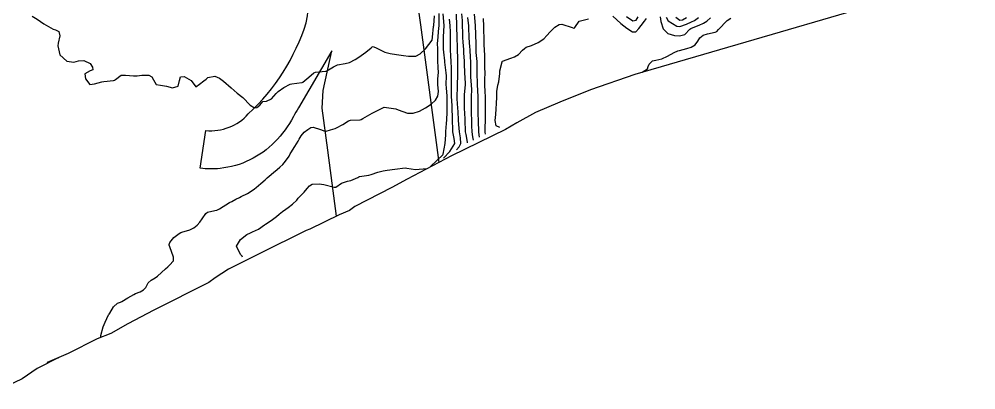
# Model space of a CAD drawing. Header units: metres. Extents: x 286371 to 293043, y 7462578 to 7466404.
# Drawn here: x 291180.2 to 291342.7, y 7463301.6 to 7463364.5 of the extents above; entities that cross this region are included whole.
import ezdxf

# ---------------------------------------------------------------- set-up
doc = ezdxf.new("R2010")
doc.units = ezdxf.units.M
doc.header["$MEASUREMENT"] = 0
for name, color, linetype in [('Area', 45, 'Continuous'), ('Curvas de Nivel 1m', 11, 'Continuous'), ('Curvas de Nivel 5m', 15, 'Continuous'), ('Vias primárias', 230, 'Continuous')]:
    doc.layers.add(name, color=color, linetype=linetype)

msp = doc.modelspace()

# ---------------------------------------------------------------- linework, layer by layer
at = {"layer": 'Area'}
msp.add_polyline3d([(291342.69, 7463372.08, 740.61), (291284.8, 7463355.14, 739.76), (291277.28, 7463352.52, 739.4), (291272.08, 7463350.46, 739.54), (291267.91, 7463348.69, 739.53), (291264.74, 7463346.95, 739.29), (291262.8, 7463345.82, 740.03), (291253.66, 7463341.34, 731.67), (291246.13, 7463337.35, 731.91), (291243.55, 7463335.95, 732.11), (291237.22, 7463332.74, 732.09), (291236.32, 7463332.05, 732.28), (291234.61, 7463331.32, 732.4), (291229.6, 7463328.86, 732.27), (291228.96, 7463328.64, 732.18), (291221.12, 7463324.73, 732.04), (291215.8, 7463322.11, 731.78), (291213.54, 7463320.61, 731.69), (291212.48, 7463319.85, 731.6), (291203.13, 7463315.15, 735.81), (291198.7, 7463312.83, 731.19), (291195.83, 7463311.2, 731.1), (291193.48, 7463310.25, 731.07), (291188.59, 7463307.76, 731.06), (291185, 7463306.26, 730.91), (291186.99, 7463307.11, 730.93), (291183.29, 7463305.23, 730.82), (291180.75, 7463303.51, 730.73), (291176.79, 7463301.61, 730.73)], dxfattribs=at)
at = {"layer": 'Curvas de Nivel 1m', "flags": 128}
for points, elevation in [([(291194.1, 7463310.58), (291194.14, 7463310.86), (291194.53, 7463312.33), (291194.85, 7463313.12), (291195.44, 7463314.32), (291195.54, 7463314.44), (291195.67, 7463314.63), (291196.26, 7463315.73), (291196.96, 7463316.3), (291197.47, 7463316.51), (291197.7, 7463316.62), (291198.72, 7463317.26), (291199.72, 7463317.82), (291200.02, 7463317.95), (291200.8, 7463318.24), (291201.38, 7463318.58), (291201.74, 7463318.98), (291202.17, 7463319.79), (291202.67, 7463320.21), (291203.35, 7463320.61), (291203.76, 7463320.9), (291204.43, 7463321.53), (291205.12, 7463322.17), (291205.47, 7463322.48), (291205.79, 7463322.78), (291206.43, 7463323.53), (291206.48, 7463324.15), (291205.84, 7463325.87), (291205.74, 7463326.17), (291205.74, 7463326.27), (291205.85, 7463326.62), (291206.53, 7463327.49), (291207.42, 7463328.14), (291207.71, 7463328.31), (291207.88, 7463328.38), (291209.21, 7463328.79), (291209.89, 7463329.1), (291210.45, 7463329.54), (291210.94, 7463330.09), (291211.33, 7463330.66), (291211.93, 7463331.52), (291212.25, 7463331.75), (291213.45, 7463332.05), (291213.84, 7463332.14), (291213.94, 7463332.18), (291214.27, 7463332.36), (291215.95, 7463333.39), (291216.34, 7463333.61), (291217.02, 7463333.99), (291217.65, 7463334.29), (291217.97, 7463334.43), (291219.01, 7463334.93), (291219.99, 7463335.54), (291220.22, 7463335.71), (291220.5, 7463335.94), (291221.31, 7463336.62), (291222.01, 7463337.27), (291222.34, 7463337.59), (291222.71, 7463337.9), (291223.43, 7463338.49), (291224.04, 7463338.99), (291224.52, 7463339.4), (291225.03, 7463339.87), (291225.5, 7463340.42), (291226.08, 7463341.3), (291226.28, 7463341.65), (291226.4, 7463341.85), (291227.04, 7463342.9), (291227.63, 7463343.83), (291227.8, 7463344.14), (291228.13, 7463344.75), (291228.62, 7463345.33), (291229.24, 7463345.81), (291229.8, 7463346.15), (291230.15, 7463346.19), (291231.42, 7463345.78), (291232.14, 7463345.52), (291232.38, 7463345.52), (291233.12, 7463345.75), (291233.89, 7463346), (291234.15, 7463346.11), (291235.21, 7463346.67), (291236.17, 7463347.26), (291236.5, 7463347.36), (291238.17, 7463347.45), (291238.34, 7463347.5), (291238.63, 7463347.67), (291240.19, 7463348.6), (291242.2, 7463349.6), (291244.2, 7463349.3), (291244.6, 7463349.17), (291246.19, 7463348.59), (291247.13, 7463348.59), (291248.2, 7463348.94), (291249.27, 7463349.5), (291250.21, 7463350.1), (291250.93, 7463350.76), (291251.36, 7463351.47), (291251.46, 7463352.25), (291251.34, 7463353.47), (291251.34, 7463354.41), (291251.43, 7463355.47), (291251.42, 7463356.35), (291251.35, 7463357.47), (291251.34, 7463358.47), (291251.32, 7463359.47), (291251.31, 7463360.41), (291251.37, 7463361.47), (291251.45, 7463362.41), (291251.54, 7463363.47), (291251.57, 7463364.33), (291251.55, 7463365.47)], 731), ([(291250.12, 7463339.52), (291252.16, 7463341.49), (291252.27, 7463341.64), (291252.57, 7463343.45), (291252.68, 7463344.9), (291252.69, 7463345.45), (291252.79, 7463346.82), (291252.84, 7463347.44), (291252.92, 7463348.72), (291252.94, 7463349.44), (291252.94, 7463350.73), (291252.91, 7463351.44), (291252.8, 7463352.9), (291252.78, 7463353.45), (291252.8, 7463354.94), (291252.77, 7463355.45), (291252.54, 7463357.23), (291252.51, 7463357.45), (291252.35, 7463358.92), (291252.31, 7463359.46), (291252.29, 7463361.36), (291252.29, 7463361.46), (291252.3, 7463361.54), (291252.4, 7463363.45), (291252.22, 7463365.46)], 732), ([(291252.32, 7463340.94), (291253.4, 7463342.09), (291254.21, 7463343.42), (291254.13, 7463344.25), (291253.88, 7463345.43), (291253.86, 7463345.72), (291253.84, 7463347.43), (291253.83, 7463347.78), (291253.77, 7463349.43), (291253.75, 7463349.89), (291253.68, 7463351.43), (291253.66, 7463352.01), (291253.67, 7463353.43), (291253.68, 7463354.03), (291253.68, 7463355.43), (291253.66, 7463356.08), (291253.6, 7463357.44), (291253.56, 7463358.21), (291253.5, 7463359.44), (291253.47, 7463360.54), (291253.48, 7463361.44), (291253.5, 7463362.34), (291253.44, 7463363.44), (291253.32, 7463364.55)], 733), ([(291254.52, 7463342.37), (291254.98, 7463342.85), (291255.23, 7463343.41), (291255.16, 7463344.38), (291255, 7463345.41), (291254.91, 7463346.67), (291254.87, 7463347.41), (291254.77, 7463348.84), (291254.73, 7463349.42), (291254.63, 7463351.02), (291254.62, 7463351.42), (291254.67, 7463353), (291254.69, 7463353.42), (291254.75, 7463354.96), (291254.74, 7463355.42), (291254.73, 7463355.85), (291254.74, 7463357.42), (291254.73, 7463357.82), (291254.67, 7463359.42), (291254.66, 7463359.72), (291254.6, 7463361.42), (291254.55, 7463363.29), (291254.54, 7463363.42), (291254.48, 7463365.39)], 734), ([(291257.41, 7463344.01), (291257.29, 7463344.54), (291257.16, 7463345.38), (291257.1, 7463346.44), (291257.09, 7463347.38), (291257.06, 7463348.51), (291257.04, 7463349.38), (291257.03, 7463350.57), (291257.05, 7463351.38), (291257.1, 7463352.53), (291257.07, 7463353.38), (291256.97, 7463354.69), (291256.94, 7463355.38), (291256.94, 7463356.02), (291256.93, 7463357.39), (291256.91, 7463357.96), (291256.81, 7463359.39), (291256.78, 7463359.81), (291256.65, 7463361.39), (291256.6, 7463363.2), (291256.59, 7463363.39), (291256.44, 7463364.81)], 736), ([(291258.42, 7463344.5), (291258.28, 7463345.36), (291258.22, 7463347.32), (291258.22, 7463347.36), (291258.19, 7463348.42), (291258.16, 7463349.37), (291258.16, 7463349.41), (291258.19, 7463351.37), (291258.19, 7463351.41), (291258.07, 7463353.37), (291258.06, 7463353.57), (291258.03, 7463355.37), (291258.01, 7463357.06), (291257.99, 7463357.37), (291257.85, 7463358.87), (291257.82, 7463359.37), (291257.83, 7463360.83), (291257.81, 7463361.37), (291257.79, 7463361.98), (291257.71, 7463363.38), (291257.65, 7463364.15), (291257.57, 7463365.38)], 737), ([(291259.43, 7463344.99), (291259.38, 7463345.35), (291259.37, 7463346.14), (291259.41, 7463347.35), (291259.42, 7463348.11), (291259.43, 7463349.35), (291259.44, 7463350.12), (291259.42, 7463351.35), (291259.37, 7463352.23), (291259.3, 7463353.35), (291259.31, 7463354.32), (291259.35, 7463355.35), (291259.31, 7463356.35), (291259.31, 7463357.35), (291259.34, 7463358.35), (291259.26, 7463359.35), (291259.19, 7463360.17), (291259.18, 7463361.35), (291259.16, 7463362.6), (291259.14, 7463363.35), (291259.12, 7463364.67)], 738), ([(291261.89, 7463346.17), (291261.25, 7463346.41), (291261.08, 7463347.32), (291261.17, 7463348.34), (291261.26, 7463349.32), (291261.32, 7463350.21), (291261.34, 7463351.32), (291261.33, 7463352.23), (291261.5, 7463353.32), (291261.68, 7463353.91), (291261.86, 7463355.31), (291261.87, 7463355.74), (291262.25, 7463357.31), (291262.27, 7463357.36), (291262.33, 7463357.41), (291263.73, 7463357.89), (291264.34, 7463358.11), (291265.05, 7463358.56), (291265.74, 7463359.25), (291266.03, 7463359.58), (291266.36, 7463359.8), (291267.22, 7463360.08), (291268.37, 7463360.56), (291269.31, 7463361.19), (291269.83, 7463361.74), (291270.4, 7463362.4), (291270.78, 7463362.8), (291271.22, 7463363.16), (291271.96, 7463363.61), (291272.42, 7463363.7), (291274.16, 7463363.12), (291274.41, 7463363.01), (291274.51, 7463363.02), (291274.59, 7463363.11), (291275.33, 7463364.2), (291276.44, 7463364.48), (291276.94, 7463364.57)], 739), ([(291281.05, 7463365.02), (291282.43, 7463363.79), (291283.45, 7463362.98), (291284.41, 7463362.37), (291284.98, 7463362.38), (291285.48, 7463362.95), (291285.89, 7463363.47), (291286.43, 7463364.21), (291286.75, 7463364.62)], 739), ([(291283.39, 7463364.98), (291284.43, 7463364.22), (291285.02, 7463364.37), (291285.37, 7463364.95)], 738), ([(291289.07, 7463364.9), (291289.18, 7463364.14), (291289.62, 7463362.89), (291290.4, 7463362.09), (291291.5, 7463361.76), (291292.4, 7463361.71), (291293.28, 7463361.95), (291294.13, 7463362.82), (291294.29, 7463362.95), (291294.42, 7463363), (291295.7, 7463363.52), (291296.43, 7463363.84), (291297.04, 7463364.17), (291297.65, 7463364.77)], 739), ([(291290.1, 7463364.88), (291290.43, 7463364.25), (291291.94, 7463363.33), (291292.42, 7463363.29), (291293.58, 7463363.67), (291294.43, 7463364.09), (291294.92, 7463364.33), (291295.62, 7463364.8)], 738), ([(291291.73, 7463364.86), (291292.44, 7463364.35), (291292.87, 7463364.4), (291293.54, 7463364.83)], 737), ([(291218.15, 7463324.14), (291218.13, 7463324.29), (291217.82, 7463324.58), (291217.18, 7463325.99), (291217.86, 7463327.16), (291218.92, 7463327.96), (291219.53, 7463328.29), (291219.88, 7463328.43), (291220.91, 7463328.91), (291221.9, 7463329.6), (291222.08, 7463329.73), (291222.36, 7463329.91), (291223.27, 7463330.54), (291223.92, 7463331.04), (291224.39, 7463331.42), (291224.95, 7463331.87), (291225.51, 7463332.29), (291225.94, 7463332.58), (291226.67, 7463333.13), (291227.38, 7463333.83), (291227.65, 7463334.14), (291227.97, 7463334.47), (291228.66, 7463335.14), (291229.17, 7463335.81), (291229.55, 7463336.25), (291230, 7463336.52), (291231.19, 7463336.6), (291232, 7463336.45), (291233.74, 7463336), (291234, 7463336.04), (291235.01, 7463336.72), (291236.01, 7463337.01), (291236.55, 7463337.16), (291237.78, 7463337.68), (291237.94, 7463337.77), (291238.03, 7463337.81), (291239.62, 7463338.06), (291240.03, 7463338.16), (291241.13, 7463338.54), (291242.04, 7463338.8), (291242.74, 7463338.91), (291244.05, 7463339.06), (291245.79, 7463339.29), (291246.05, 7463339.26), (291247.57, 7463339.04), (291249.47, 7463339.2)], 732)]:
    msp.add_lwpolyline(points, dxfattribs=dict(at, elevation=elevation))
at = {"layer": 'Curvas de Nivel 5m', "flags": 128}
for points, elevation in [([(291182.44, 7463365.04), (291183.29, 7463364.51), (291184.42, 7463363.72), (291186.02, 7463362.85), (291186.4, 7463362.71), (291186.97, 7463362.46), (291187.14, 7463361.69), (291186.9, 7463360.46), (291186.81, 7463360), (291187.14, 7463358.45), (291188.32, 7463357.43), (291189.51, 7463357.22), (291190.32, 7463357.44), (291191.22, 7463357.49), (291192.31, 7463357.02), (291192.71, 7463356.37), (291192.74, 7463355.92), (291192.29, 7463355.77), (291191.41, 7463355.26), (291191.51, 7463354.39), (291192.26, 7463353.45), (291193.05, 7463353.57), (291194.27, 7463353.92), (291194.65, 7463353.96), (291196.27, 7463354.11), (291196.43, 7463354.15), (291196.62, 7463354.31), (291197.58, 7463355), (291198.29, 7463355.04), (291199.65, 7463354.9), (291200.28, 7463354.91), (291201.07, 7463355.02), (291202.29, 7463355.05), (291202.8, 7463354.74), (291203.04, 7463354.21), (291203.53, 7463353.46), (291204.26, 7463353.33), (291205.29, 7463353.14), (291206.26, 7463352.89), (291207.25, 7463353.15), (291207.46, 7463354.14), (291207.66, 7463354.75), (291208.28, 7463354.8), (291209.46, 7463354.11), (291210.26, 7463353.03), (291210.85, 7463353.5), (291211.61, 7463354.07), (291211.98, 7463354.37), (291212.28, 7463354.65), (291213.45, 7463354.88), (291214.28, 7463354.49), (291214.94, 7463354.02), (291216.26, 7463352.88), (291217.29, 7463351.99), (291218.23, 7463351.21), (291219.5, 7463349.96), (291220.2, 7463349.46), (291220.62, 7463349.52), (291221.11, 7463349.93), (291221.6, 7463350.54), (291222.22, 7463350.61), (291223.11, 7463351.02), (291223.89, 7463351.89), (291224.04, 7463352.08), (291224.24, 7463352.26), (291225.17, 7463352.95), (291226.27, 7463353.52), (291226.54, 7463353.58), (291228.26, 7463353.77), (291228.31, 7463353.78), (291228.39, 7463353.82), (291229.43, 7463354.66), (291230.3, 7463355.4), (291230.56, 7463355.53), (291232.29, 7463355.68), (291232.36, 7463355.7), (291232.47, 7463355.76), (291233.6, 7463356.45), (291234.31, 7463356.78), (291235.59, 7463356.99), (291236.32, 7463357.15), (291237.3, 7463357.68), (291237.91, 7463358.09), (291238.33, 7463358.36), (291239.09, 7463358.91), (291240.02, 7463359.64), (291240.18, 7463359.81), (291240.36, 7463359.92), (291240.99, 7463359.62), (291242.34, 7463358.95), (291243.23, 7463358.7), (291244.34, 7463358.53), (291245.53, 7463358.36), (291246.33, 7463358.25), (291247.59, 7463358.27), (291248.34, 7463358.62), (291249.27, 7463359.5), (291250.38, 7463360.99), (291250.45, 7463361.48), (291250.63, 7463363.27), (291250.65, 7463363.48), (291250.8, 7463365.11)], 730), ([(291256.39, 7463343.53), (291256.37, 7463343.64), (291256.14, 7463344.94), (291256.06, 7463345.4), (291256.05, 7463345.49), (291255.98, 7463347.4), (291255.97, 7463347.6), (291255.89, 7463349.4), (291255.89, 7463349.72), (291255.87, 7463351.4), (291255.88, 7463351.76), (291256.02, 7463353.4), (291256.02, 7463353.65), (291255.9, 7463355.4), (291255.88, 7463356.96), (291255.87, 7463357.4), (291255.78, 7463358.84), (291255.73, 7463359.4), (291255.62, 7463360.65), (291255.57, 7463361.41), (291255.56, 7463362.25), (291255.55, 7463363.41), (291255.51, 7463364.32), (291255.42, 7463365.41)], 735), ([(291286.05, 7463355.52), (291286.96, 7463356.09), (291287.07, 7463356.51), (291287.21, 7463356.92), (291287.81, 7463357.44), (291288.33, 7463357.59), (291289.4, 7463357.82), (291290.34, 7463358.23), (291291.46, 7463358.86), (291292.07, 7463359.14), (291292.36, 7463359.23), (291293.61, 7463359.58), (291294.37, 7463359.8), (291295.03, 7463360.15), (291295.46, 7463360.8), (291295.84, 7463361.34), (291296.4, 7463361.8), (291297.11, 7463362.06), (291298.41, 7463362.34), (291298.7, 7463362.46), (291299, 7463362.75), (291300.44, 7463364.28), (291301.08, 7463364.7)], 740)]:
    msp.add_lwpolyline(points, dxfattribs=dict(at, elevation=elevation))
at = {"layer": 'Vias primárias'}
msp.add_lwpolyline([(291251.57, 7463340.23), (291248.44, 7463363.57), (291245.77, 7463382.31), (291244.58, 7463392.35, 0.03193), (291239.46, 7463427.44, 0.0366), (291234.18, 7463445.71, 0.182673), (291185.63, 7463494, -0.026376), (291165.15, 7463504.95, 0.015904)], format="xyb", dxfattribs=at)
at = {"layer": 'Vias primárias', "elevation": 732.39}
for points in [[(291229, 7463363.93, 0.075913), (291229.32, 7463382.39, -0.544418)], [(291219.16, 7463348.44, 0.128764), (291229, 7463363.93, 5.978393)], [(291231.72, 7463349.45), (291231.86, 7463352.44), (291233.32, 7463359.18), (291227.66, 7463349.47, 0.007119), (291226.82, 7463347.99, -0.068154), (291223.67, 7463343.7, -0.175653), (291214.37, 7463339.19, -0.055625), (291211.01, 7463339.22), (291211.96, 7463345.61, 0.235343), (291219.16, 7463348.44, 0.735072)], [(291234.15, 7463331.09), (291232.67, 7463342.3), (291231.72, 7463349.45, -0.523669)]]:
    msp.add_lwpolyline(points, format="xyb", dxfattribs=at)

doc.saveas('drawing.dxf')
